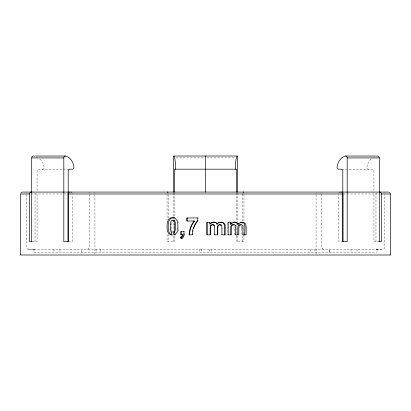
<?xml version="1.0" encoding="UTF-8"?>
<svg xmlns="http://www.w3.org/2000/svg" width="411" height="411" viewBox="0 0 411 411"><rect width="100%" height="100%" fill="white"/><g stroke="black" fill="none" stroke-linecap="round" stroke-linejoin="round"><path stroke-width="0.31" stroke-dasharray="2.06 1.54" d="M26.273 194.619L26.417 248.095L27.45 249.128L34.92 249.272M35.043 241.647L35.043 193.982A1.906 1.814 90 0 0 34.514 192.631M243.954 234.655L243.954 241.647L236.623 241.647L236.623 236.068M243.954 234.018L243.954 225.12M243.954 221.308L243.954 193.982M171.32 235.005L172.379 235.005L172.384 231.948L171.325 231.948M241.766 228.269L241.75 227.108A10.388 10.172 -90 0 0 241.694 226.312L241.658 226.05M316.069 254.363L316.09 194.619M241.766 228.521L241.976 234.825M329.355 252.323L329.417 249.272L329.345 252.323M81.661 252.323L81.584 249.272M184.601 234.743L184.436 235.96M171.593 223.23L171.824 221.94M178.554 229.657L178.266 231.008M177.876 232.148L177.732 232.462M384.655 193.278L385.076 192.631M89.336 193.252L89.752 192.631M316.234 193.252L316.645 192.631M87.286 249.272L88.632 248.717L89.192 247.365L89.192 193.982M376.543 249.272L383.55 249.128L384.583 248.095L384.711 194.619M376.086 249.272L382.698 249.128M175.887 157.911L204.868 157.911M206.764 157.911L235.113 157.911M69.002 169.193L38.87 169.193A1.906 1.793 -90 0 0 37.077 171.099L37.077 190.761M341.998 169.193L372.13 169.193A1.906 1.793 90 0 1 373.923 171.099L373.923 190.761M31.323 193.982L67.594 193.982M343.406 193.982L380.761 193.982M234.779 234.825L234.66 227.55A21.978 21.685 -90 0 0 234.64 226.815L234.573 226.06M32.299 241.647L37.077 241.647L37.077 192.692M68.652 241.647L72.305 241.647L72.305 194.614M342.944 241.647L338.695 241.647L338.695 194.614M379.296 241.647L373.923 241.647L373.923 192.692M34.01 249.272L376.99 249.272M34.01 252.323L376.99 252.323M28.302 249.128L34.457 249.272M323.714 249.272L322.368 248.717L321.808 247.365L321.808 193.982M172.379 235.005L172.045 234.917M321.248 192.631L321.664 193.252M94.355 192.631L94.766 193.252M25.924 192.631L26.345 193.278M177.768 220.399L178.03 221.02M178.24 221.673L178.544 223.06M171.51 228.66L171.485 224.791A20.673 20.298 90 0 1 171.572 223.461M94.931 254.363L94.91 194.619M377.077 249.272L377.077 252.323M375.957 241.647L375.957 193.982A1.906 1.814 -90 0 1 376.486 192.631M357.015 249.272L357.015 252.323M351.03 249.272L351.03 252.323M314.929 249.272L314.929 252.323M310.603 249.272L310.603 252.323M242.762 193.982L242.762 221.308M242.762 221.945L242.762 223.851M242.762 235.929L242.762 241.647M237.615 192.692L237.615 221.817M237.615 236.068L237.615 241.647M236.623 192.692L236.623 221.2M236.623 224.298L236.623 235.452M227.489 223.219L227.489 234.049M211.49 249.272L211.49 252.323M209.826 249.272L209.826 252.323M201.174 249.272L201.174 252.323M199.51 249.272L199.51 252.323M174.377 192.692L174.377 216.859M174.377 236.068L174.377 241.647L167.046 241.647L167.046 233.386M173.385 192.692L173.385 216.859M173.385 217.481L173.385 219.34M173.385 223.055L173.385 229.256M173.385 236.068L173.385 241.647M168.238 194.614L168.238 218.133M168.238 234.018L168.238 241.647M167.046 193.982L167.046 220.039M100.397 249.272L100.397 252.323M96.071 249.272L96.071 252.323M59.975 249.272L59.975 252.323M53.985 249.272L53.985 252.323M33.923 249.272L33.923 252.323M172.271 232.01A5.502 5.41 -89.4 0 1 171.664 229.102M167.092 193.103A1.906 0.396 -90 0 1 167.164 192.631M243.836 192.631A1.906 0.396 90 0 1 243.908 193.103M338.854 193.103A1.906 1.418 90 0 1 339.111 192.631M71.889 192.631A1.906 1.418 -90 0 1 72.146 193.103M168.12 192.631A1.906 0.396 90 0 1 168.191 193.103M242.809 193.103A1.906 0.396 -90 0 1 242.88 192.631M36.492 156.858A13.347 12.541 -90 0 1 37.37 157.285M39.836 159.031A13.347 12.541 -90 0 1 44.069 166.969A1.906 1.793 -90 0 1 42.302 169.193M371.164 159.031A13.347 12.541 90 0 0 366.931 166.969A1.906 1.793 90 0 0 368.698 169.193M373.63 157.285A13.347 12.541 90 0 1 374.508 156.858"/><path stroke-width="0.62" d="M342.944 241.647L342.944 193.982A1.906 1.418 90 0 0 341.531 192.071M379.296 241.647L379.296 157.911A1.906 1.793 90 0 0 377.206 156.031A13.347 12.541 90 0 0 376.306 156.231M390.383 254.995L390.409 193.982M171.325 231.948L171.32 235.005L169.317 234.044L167.955 232.292L167.22 229.636L167.015 225.814A23.412 22.888 90 0 1 167.051 224.812L167.667 221.344L169.07 218.945A4.331 4.259 84.5 0 1 170.416 218.041L172.456 217.666L174.495 218.046A4.372 4.31 86.2 0 1 175.857 218.955M174.521 224.709L174.511 228.151A17.087 16.846 -90 0 1 174.31 230.268C171.202 239.613 178.651 232.569 177.86 228.239M174.562 234.825L174.567 231.953L175.261 230.278A16.717 16.481 -90 0 0 175.446 228.336L175.476 224.709A20.483 20.19 90 0 0 175.389 223.348A6.519 6.417 89.4 0 0 174.891 221.246L174.48 220.764A1.562 1.536 88.3 0 0 172.815 220.527M183.958 231.547L183.953 234.27M221.935 228.269L221.919 227.108A10.075 10.034 -90 0 0 221.858 226.312C221.657 223.409 217.316 224.899 217.83 227.401A15.464 15.433 -90 0 0 217.773 228.686L217.768 234.825L214.218 234.825M225.187 227.35L225.187 234.825L221.74 234.825M246.122 227.201L246.122 234.825L242.701 234.825M242.922 228.439L242.906 227.108M221.93 228.439L221.93 234.825M242.922 228.521L242.922 234.825M170.395 224.796L170.452 229.097M192.538 234.357L192.559 233.874M182.284 234.825L182.022 236.089A1.885 1.87 -88.7 0 1 181.708 236.551L180.444 237.286L181.174 238.637M20.817 193.278L21.891 192.209M194.105 221.01L192.055 224.077A25.066 25.035 75.3 0 0 190.129 228.398L188.968 234.825L192.168 234.825L192.466 231.388A24.752 24.701 88.9 0 1 193.545 227.514M232.898 222.33A4.264 4.208 -81.9 0 1 233.684 222.181A4.978 4.911 -80.3 0 1 234.522 222.181L235.539 222.408A3.355 3.309 -86.6 0 1 236.602 223.055L237.424 224.134L238.123 223.368M209.898 222.443L209.898 224.134L211.475 222.731A4.264 4.259 -63.4 0 1 213.227 222.181A4.978 4.968 -59.1 0 1 214.074 222.181L215.102 222.408A3.355 3.35 -79.3 0 1 216.181 223.055L217.018 224.134L217.306 223.79M246.122 227.047L245.742 224.231L244.052 222.531L240.995 222.32L238.442 224.134L237.774 223.23A3.478 3.432 -87.1 0 0 236.715 222.495L235.436 222.181A5.302 5.23 -79.8 0 0 234.583 222.181A4.5 4.439 -81.7 0 0 232.801 222.731L231.182 224.134L230.386 224.134L231.116 223.348M217.018 224.134C219.489 220.722 226.235 222.094 225.192 227.047M197.855 217.969L197.686 220.517A21.182 21.151 84.3 0 0 193.648 227.55M218.436 222.819L218.965 222.531M182.345 238.421L182.006 238.57M175.363 234.779L175.05 234.887M219.243 222.413C226.887 220.193 224.216 231.48 224.581 234.825M180.444 237.286C182.597 237.928 184.786 233.212 180.712 234.825L180.712 231.547L184.334 231.547M240.168 222.253C247.484 221.077 243.975 231.527 244.864 234.825M35.454 156.031L65.524 156.031A13.347 10.224 90 0 1 73.903 166.969A1.906 1.459 90 0 1 72.459 169.193L69.665 169.193A1.906 1.459 90 0 0 68.2 171.099L68.2 241.647L63.818 241.647L63.818 157.911A1.906 1.459 90 0 1 65.524 156.031M173.385 192.071L173.385 157.911A1.906 0.329 90 0 1 173.771 156.031L237.229 156.031A1.906 0.329 90 0 1 237.615 157.911L237.615 192.071M345.476 156.031A1.906 1.459 90 0 1 347.182 157.911L347.182 241.647L342.8 241.647L342.8 171.099A1.906 1.459 90 0 0 341.336 169.193L338.541 169.193A1.906 1.459 90 0 1 337.097 166.969A13.347 10.224 90 0 1 345.476 156.031L375.546 156.031M31.704 241.647L31.704 157.911L63.818 157.911M347.182 157.911L379.296 157.911M22.461 192.071L388.539 192.071M31.416 192.071A1.906 1.814 -90 0 0 29.602 193.982L20.56 193.982L20.617 254.995M68.056 241.647L68.056 193.982L342.944 193.982M379.584 192.071A1.906 1.814 -90 0 1 381.398 193.982L390.44 193.982M198.092 217.969L186.681 217.969L186.681 221.01L194.46 221.01M170.406 224.796A20.072 19.707 90 0 1 170.508 223.235L171.074 221.159A1.629 1.603 89.1 0 1 171.772 220.527A1.644 1.618 88.3 0 1 173.493 220.758L174.48 220.764M227.879 222.443L231.182 222.443L231.182 224.134M237.424 224.134L238.442 224.134M173.581 231.953L174.567 231.953M183.958 233.89L184.334 233.89M227.879 234.825L231.434 234.825L231.439 228.49A15.87 15.71 -90 0 1 231.485 227.365L231.722 226.163A2.302 2.276 -89.6 0 1 233.53 224.694L233.71 224.678A1.721 1.701 -83 0 1 235.534 225.567M235.303 234.825L238.822 234.825L238.822 228.686A15.464 15.212 -90 0 1 238.878 227.401C238.344 224.889 242.696 223.445 242.85 226.312A10.075 9.869 -90 0 1 242.906 227.108M32.022 241.647L29.602 241.647L29.602 193.982M378.978 241.647L381.398 241.647L381.398 193.982M20.55 254.995L390.45 254.995M174.531 217.763L171.485 218.051A4.156 4.089 84.7 0 0 170.416 218.734L168.947 221.015L168.269 224.463A23.293 22.78 90 0 0 168.197 225.814C168.222 228.973 168.217 233.207 171.567 234.748M389.207 192.209L390.28 193.278M220.794 225.023C219.227 223.877 217.275 225.696 217.45 227.401A15.926 15.89 -90 0 0 217.393 228.68L217.388 234.825M241.149 225.023C239.587 223.872 237.671 225.721 237.851 227.401A15.926 15.664 -90 0 0 237.794 228.68L237.794 234.825M173.488 220.764L173.874 221.262M234.111 225.043C232.58 223.861 230.458 225.598 230.684 227.365A16.332 16.173 -90 0 0 230.638 228.49L230.633 234.825M175.857 218.955L177.151 221.02L177.824 224.129A23.653 23.381 -89.9 0 1 177.845 228.239M220.923 225.141L221.123 225.423M217.383 224.134L216.705 223.23A3.478 3.473 -80.8 0 0 215.636 222.495L214.337 222.181A5.302 5.297 -57.8 0 0 213.473 222.181A4.5 4.495 -62.7 0 0 211.67 222.731L210.036 224.134L210.036 222.443L206.969 222.443L206.969 234.825L210.293 234.825L210.293 228.49A15.87 15.865 -89.9 0 1 210.345 227.365L210.581 226.163A2.302 2.296 0 0 1 212.405 224.694L213.525 224.93L214.074 225.803M181.22 237.286L181.796 238.555M214.301 225.644L214.47 226.815A21.321 21.295 -90 0 1 214.496 227.55L214.496 234.825M235.4 225.644L235.57 226.815A21.321 21.038 -90 0 1 235.59 227.55L235.595 234.825M236.623 192.071L236.623 171.099A1.906 0.329 90 0 0 236.294 169.193L174.711 169.193A1.906 0.329 90 0 0 174.377 171.099L174.377 192.071M230.386 222.443L230.386 224.134M228.187 222.443L228.187 234.825M210.144 234.825L210.149 228.49A16.332 16.327 -89.9 0 1 210.196 227.365L210.853 225.428L212.59 224.678A1.721 1.721 0 0 1 214.434 225.567M207.016 222.443L207.016 234.825M205.5 156.01L205.5 192.071M187.267 217.969L187.267 221.01M181.477 231.547L181.477 234.825M167.334 192.148A1.906 0.396 -90 0 1 167.441 192.071M167.842 192.076A1.906 0.396 90 0 1 167.95 192.148M243.559 192.071A1.906 0.396 90 0 1 243.666 192.148M243.05 192.148A1.906 0.396 -90 0 1 243.163 192.071M339.589 192.209A1.906 1.418 90 0 1 340.113 192.071M68.056 193.982A1.906 1.418 90 0 1 69.474 192.071M70.887 192.076A1.906 1.418 -90 0 1 71.411 192.209M189.445 234.825A23.761 23.746 48.7 0 1 194.516 221.056M192.882 231.388A25.379 25.328 89 0 1 192.98 230.884M193.612 228.434A25.379 25.328 89 0 1 193.761 227.966M194.167 227.108A21.357 21.326 84.5 0 1 197.907 220.502M183.455 236.859A4.475 4.429 -78.8 0 1 181.066 238.591M183.897 234.275A6.566 6.519 -89.3 0 1 183.512 236.87M173.992 221.226A9.612 9.468 89.4 0 1 174.408 224.704M171.212 232.015A5.374 5.281 -89.3 0 1 170.586 229.102M31.704 157.911A1.906 1.793 -90 0 1 33.794 156.031A13.347 12.541 -90 0 1 34.694 156.231M173.771 156.031A13.347 2.317 90 0 1 175.672 166.969A1.906 0.329 90 0 1 175.343 169.193M237.229 156.031A13.347 2.317 90 0 0 235.333 166.969A1.906 0.329 90 0 0 235.657 169.193"/></g></svg>
